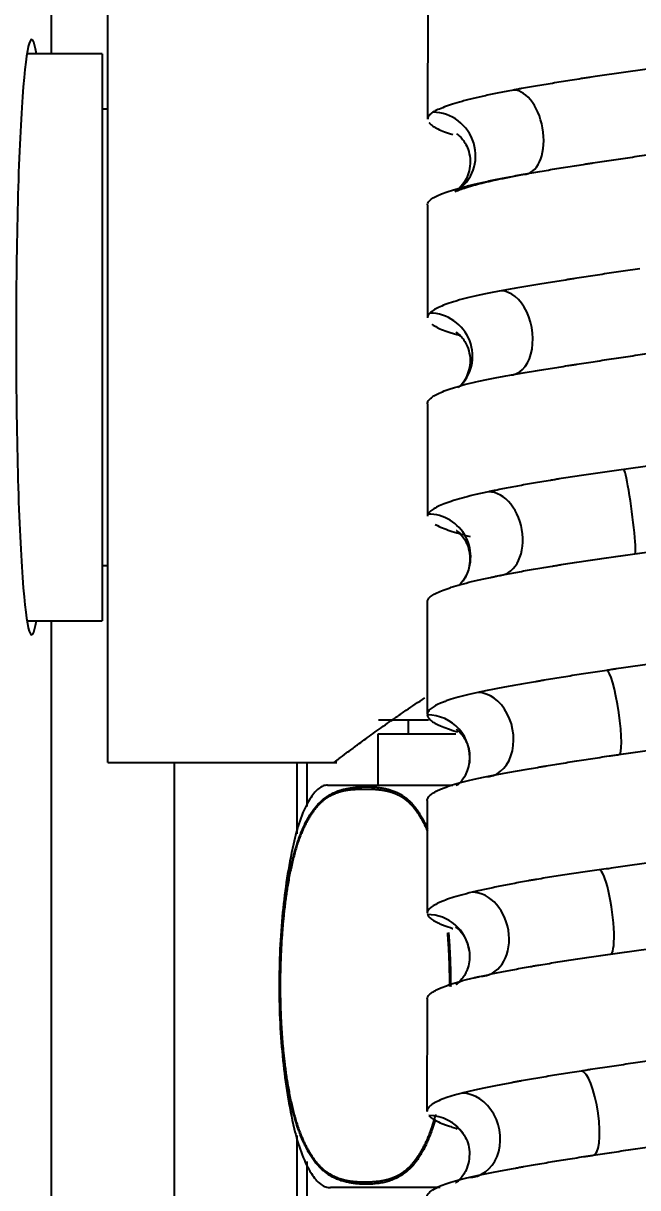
# Model space of a CAD drawing. Header units: millimetres. Extents: x 6110 to 6704, y -2661 to -1821.
# Drawn here: x 6332.44 to 6337.86, y -2404.48 to -2394.21 of the extents above; entities that cross this region are included whole.
import ezdxf

# ---------------------------------------------------------------- set-up
doc = ezdxf.new("R2010")
doc.units = ezdxf.units.MM
doc.header["$LTSCALE"] = 0.1
doc.linetypes.add('HIDDEN2', pattern=[4.7625, 3.175, -1.5875])
doc.layers.add('1', color=4, linetype='HIDDEN2', lineweight=13)
doc.layers.add('DIM', color=3, linetype='Continuous', lineweight=9)
doc.styles.get("Standard").update_dxf_attribs({"font": 'arial.ttf'})
doc.dimstyles.new('ISO-25', dxfattribs={"dimtxt": 2.5, "dimasz": 2.5, "dimexe": 1.25, "dimexo": 0.625, "dimtad": 1, "dimlfac": 5, "dimtxsty": 'Standard', "dimcen": 2.5, "dimadec": 0, "dimazin": 0, "dimtfac": 1, "dimtmove": 0, "dimatfit": 3, "dimfxl": 0, "dimarcsym": 0})

# ---------------------------------------------------------------- blocks, each defined once
blk = doc.blocks.new('*D85')
at = {"layer": 'Defpoints', "color": 0}
for p in [(6324.46, -2027.378), (6392.692, -2027.378), (6311.704, -2532.542)]:
    blk.add_point(p, dxfattribs=at)
at = {"layer": 'DIM', "color": 0, "lineweight": -2}
for p, q in [((6325.085, -2027.378), (6393.942, -2027.378)), ((6392.692, -2527.542), (6392.692, -2032.378)), ((6312.329, -2532.542), (6393.942, -2532.542))]:
    blk.add_line(p, q, dxfattribs=at)
at = {"layer": 'DIM', "color": 0}
for points in [[(6391.858, -2032.378), (6393.525, -2032.378), (6392.692, -2027.378)], [(6391.858, -2527.542), (6393.525, -2527.542), (6392.692, -2532.542)]]:
    blk.add_solid(points, dxfattribs=at)
at = {"layer": 'DIM', "color": 0, "insert": (6389.062, -2279.96), "char_height": 5, "attachment_point": 5, "rotation": 90}
blk.add_mtext('2020,7', dxfattribs=at)
blk = doc.blocks.new('*D93')
at = {"layer": 'Defpoints', "color": 0}
for p in [(6325.085, -2027.378), (6402.037, -2595.98), (6423.82, -2595.98)]:
    blk.add_point(p, dxfattribs=at)
at = {"layer": 'DIM', "color": 0, "lineweight": -2}
for p, q in [((6325.71, -2027.378), (6425.07, -2027.378)), ((6423.82, -2032.378), (6423.82, -2590.98)), ((6402.662, -2595.98), (6425.07, -2595.98))]:
    blk.add_line(p, q, dxfattribs=at)
at = {"layer": 'DIM', "color": 0}
for points in [[(6422.987, -2032.378), (6424.654, -2032.378), (6423.82, -2027.378)], [(6422.987, -2590.98), (6424.654, -2590.98), (6423.82, -2595.98)]]:
    blk.add_solid(points, dxfattribs=at)
at = {"layer": 'DIM', "color": 0, "insert": (6420.19, -2311.679), "char_height": 5, "attachment_point": 5, "rotation": 90}
blk.add_mtext('2274,4', dxfattribs=at)

msp = doc.modelspace()

# ---------------------------------------------------------------- hatches: boundary and pattern name
at = {"layer": 'DIM'}
h = msp.add_hatch(dxfattribs=at)
h.set_pattern_fill('ANSI31', color=2)
edge = h.paths.add_edge_path()
edge.add_line((6619.617, -2595.98), (6619.617, -1962.206))
edge.add_line((6634.617, -1966.11), (6619.617, -1966.11))
edge.add_line((6634.617, -2610.98), (6634.617, -1966.11))
edge.add_line((6634.617, -2610.98), (6184.457, -2610.98))
edge.add_line((6619.617, -2595.98), (6184.457, -2595.98))
edge.add_line((6184.457, -2610.98), (6184.457, -2595.98))

# ---------------------------------------------------------------- linework, layer by layer
at = {"layer": '1', "color": 7, "linetype": 'Continuous', "lineweight": -3}
for p, q in [((6332.686, -2394.48), (6332.686, -2226.539)), ((6333.182, -2400.73), (6333.182, -2393.23)), ((6336.004, -2394.068), (6336.003, -2395.057)), ((6333.132, -2394.48), (6332.469, -2394.48)), ((6333.132, -2394.48), (6333.132, -2399.48)), ((6333.182, -2394.968), (6333.132, -2394.968)), ((6336.003, -2395.815), (6336.002, -2396.809)), ((6336.002, -2397.567), (6336.001, -2398.558)), ((6333.132, -2398.993), (6333.182, -2398.993)), ((6336, -2399.315), (6336, -2400.308)), ((6332.469, -2399.48), (6333.132, -2399.48)), ((6332.686, -2517.795), (6332.686, -2399.48)), ((6335.57, -2400.355), (6336.011, -2400.355)), ((6335.832, -2400.355), (6335.832, -2400.481)), ((6335.564, -2400.481), (6335.564, -2400.931)), ((6336.251, -2400.481), (6335.564, -2400.481)), ((6333.182, -2400.73), (6335.203, -2400.73)), ((6333.768, -2400.726), (6333.768, -2517.795)), ((6334.85, -2400.726), (6334.85, -2401.361)), ((6334.939, -2400.726), (6334.939, -2401.12)), ((6335.999, -2401.066), (6335.999, -2402.058)), ((6334.695, -2402.705), (6334.7, -2402.705)), ((6335.998, -2402.816), (6335.997, -2403.807)), ((6334.85, -2404.019), (6334.85, -2518.039)), ((6334.939, -2404.249), (6334.939, -2518.039))]:
    msp.add_line(p, q, dxfattribs=at)
for centre, major_axis, ratio, start_param, end_param in [((6332.511, -2396.98), (0, 2.625), 0.052408, 5.973247, 7.853982), ((6336.805, -2395.172), (0.066, -0.369), 0.572585, 6.182048, 9.320897), ((6336.062, -2395.368), (0.18, -0.329), 0.960761, 0.052951, 2.657282), ((6336.688, -2396.943), (0.064, -0.369), 0.632912, 6.17292, 9.31465), ((6336.03, -2397.139), (0.245, -0.284), 0.975055, 0.001837, 2.440162), ((6332.511, -2396.98), (0, 2.625), 0.052408, 1.570796, 3.451531), ((6337.781, -2398.518), (0.05, -0.372), 0.061989, 6.274657, 9.416402), ((6336.579, -2398.714), (0.075, -0.367), 0.68877, 6.144946, 9.283547), ((6336.01, -2398.911), (0.306, -0.216), 0.986629, 6.282345, 8.474228), ((6337.636, -2400.29), (0.055, -0.371), 0.137871, 6.264267, 9.402896), ((6336.478, -2400.486), (0.074, -0.368), 0.741853, 6.133738, 9.275564), ((6336, -2400.682), (0.372, -0.045), 0.989269, 6.281956, 7.97464), ((6337.565, -2402.05), (0.05, -0.372), 0.173644, 6.259365, 9.400976), ((6336.43, -2402.246), (0.084, -0.365), 0.765401, 6.109393, 9.248203), ((6335.999, -2402.443), (0.371, 0.055), 0.990894, 6.272519, 7.705486), ((6337.41, -2403.823), (0.056, -0.371), 0.254127, 6.246051, 9.384933), ((6336.334, -2404.019), (0.086, -0.365), 0.815388, 6.092577, 9.234337), ((6336.007, -2404.216), (0.307, 0.216), 0.984114, 6.278364, 7.230821)]:
    msp.add_ellipse(centre, major_axis=major_axis, ratio=ratio, start_param=start_param, end_param=end_param, dxfattribs=at)
for points, degree, knots in [([(6338.024, -2394.604), (6337.968, -2394.612), (6337.912, -2394.619), (6337.799, -2394.635), (6337.688, -2394.651), (6337.577, -2394.667), (6337.495, -2394.679), (6337.468, -2394.684), (6337.427, -2394.69), (6337.413, -2394.692), (6337.386, -2394.696), (6337.372, -2394.698), (6337.304, -2394.709), (6337.251, -2394.717), (6337.148, -2394.734), (6337.046, -2394.751), (6336.948, -2394.767), (6336.877, -2394.78), (6336.853, -2394.784), (6336.818, -2394.79), (6336.807, -2394.792), (6336.784, -2394.797), (6336.772, -2394.799), (6336.761, -2394.801)], 3, [0, 0, 0, 0, 0.125, 0.125, 0.25, 0.375, 0.375, 0.4375, 0.4375, 0.46875, 0.46875, 0.5, 0.5, 0.625, 0.625, 0.75, 0.875, 0.875, 0.9375, 0.9375, 0.96875, 0.96875, 1, 1, 1, 1]), ([(6336.761, -2394.801), (6336.716, -2394.809), (6336.673, -2394.817), (6336.59, -2394.834), (6336.511, -2394.85), (6336.439, -2394.867), (6336.388, -2394.88), (6336.363, -2394.886), (6336.339, -2394.892), (6336.323, -2394.896), (6336.315, -2394.898), (6336.277, -2394.909), (6336.249, -2394.917), (6336.197, -2394.934), (6336.149, -2394.95), (6336.111, -2394.966), (6336.085, -2394.977), (6336.077, -2394.981), (6336.063, -2394.989), (6336.056, -2394.993), (6336.05, -2394.997)], 3, [0, 0, 0, 0, 0.125, 0.125, 0.25, 0.375, 0.375, 0.4375, 0.46875, 0.46875, 0.5, 0.5, 0.625, 0.625, 0.75, 0.875, 0.875, 0.9375, 0.9375, 1, 1, 1, 1]), ([(6336.05, -2394.997), (6336.037, -2395.004), (6336.027, -2395.012), (6336.013, -2395.028), (6336.005, -2395.039), (6336.003, -2395.052), (6336.003, -2395.056)], 3, [0, 0, 0, 0, 0.39908, 0.39908, 0.79816, 1, 1, 1, 1]), ([(6336.017, -2395.089), (6336.018, -2395.09), (6336.019, -2395.092), (6336.028, -2395.102), (6336.038, -2395.11), (6336.062, -2395.127), (6336.092, -2395.144), (6336.13, -2395.161), (6336.163, -2395.173), (6336.175, -2395.177), (6336.193, -2395.184), (6336.199, -2395.186), (6336.212, -2395.19), (6336.218, -2395.192), (6336.225, -2395.194)], 3, [0, 0, 0, 0, 0.040166, 0.040166, 0.280124, 0.280124, 0.520083, 0.760041, 0.760041, 0.880021, 0.880021, 0.94001, 0.94001, 1, 1, 1, 1]), ([(6336.257, -2395.185), (6336.257, -2395.185), (6336.264, -2395.189), (6336.31, -2395.226), (6336.379, -2395.344), (6336.384, -2395.512), (6336.315, -2395.64), (6336.259, -2395.687), (6336.245, -2395.697), (6336.242, -2395.697)], 3, [0, 0, 0, 0, 0.101469, 0.249194, 0.407123, 0.599581, 0.766523, 0.904739, 1, 1, 1, 1]), ([(6336.849, -2395.543), (6336.896, -2395.535), (6336.944, -2395.526), (6337.042, -2395.51), (6337.142, -2395.493), (6337.245, -2395.477), (6337.324, -2395.464), (6337.351, -2395.46), (6337.392, -2395.454), (6337.405, -2395.451), (6337.432, -2395.447), (6337.446, -2395.445), (6337.514, -2395.435), (6337.569, -2395.426), (6337.679, -2395.41), (6337.789, -2395.394), (6337.9, -2395.378), (6338.012, -2395.363), (6338.067, -2395.355), (6338.123, -2395.348)], 3, [0, 0, 0, 0, 0.125, 0.125, 0.25, 0.375, 0.375, 0.4375, 0.4375, 0.46875, 0.46875, 0.5, 0.5, 0.625, 0.625, 0.75, 0.875, 0.875, 1, 1, 1, 1]), ([(6336.074, -2395.74), (6336.089, -2395.732), (6336.107, -2395.725), (6336.146, -2395.709), (6336.191, -2395.693), (6336.244, -2395.677), (6336.287, -2395.664), (6336.302, -2395.66), (6336.325, -2395.654), (6336.333, -2395.652), (6336.349, -2395.648), (6336.358, -2395.645), (6336.399, -2395.635), (6336.434, -2395.627), (6336.508, -2395.61), (6336.585, -2395.593), (6336.669, -2395.576), (6336.734, -2395.564), (6336.757, -2395.56), (6336.791, -2395.553), (6336.803, -2395.551), (6336.826, -2395.547), (6336.837, -2395.545), (6336.849, -2395.543)], 3, [0, 0, 0, 0, 0.125, 0.125, 0.25, 0.375, 0.375, 0.4375, 0.4375, 0.46875, 0.46875, 0.5, 0.5, 0.625, 0.625, 0.75, 0.875, 0.875, 0.9375, 0.9375, 0.96875, 0.96875, 1, 1, 1, 1]), ([(6336.262, -2395.688), (6336.266, -2395.686), (6336.294, -2395.676), (6336.401, -2395.64), (6336.61, -2395.59), (6336.788, -2395.556), (6336.871, -2395.541)], 3, [0, 0, 0, 0, 0.056375, 0.352595, 0.724996, 1, 1, 1, 1]), ([(6336.003, -2395.814), (6336.003, -2395.813), (6336.003, -2395.812), (6336.003, -2395.803), (6336.009, -2395.787), (6336.025, -2395.771), (6336.04, -2395.759), (6336.046, -2395.755), (6336.059, -2395.747), (6336.066, -2395.744), (6336.074, -2395.74)], 3, [0, 0, 0, 0, 0.038697, 0.038697, 0.359131, 0.679566, 0.679566, 0.839783, 0.839783, 1, 1, 1, 1]), ([(6337.874, -2396.376), (6337.818, -2396.384), (6337.762, -2396.392), (6337.651, -2396.409), (6337.541, -2396.426), (6337.433, -2396.442), (6337.353, -2396.455), (6337.326, -2396.459), (6337.286, -2396.465), (6337.273, -2396.467), (6337.247, -2396.471), (6337.234, -2396.474), (6337.168, -2396.484), (6337.117, -2396.492), (6337.017, -2396.509), (6336.919, -2396.525), (6336.827, -2396.541), (6336.759, -2396.552), (6336.737, -2396.556), (6336.693, -2396.564), (6336.671, -2396.568), (6336.65, -2396.571)], 3, [0, 0, 0, 0, 0.125, 0.125, 0.25, 0.375, 0.375, 0.4375, 0.4375, 0.46875, 0.46875, 0.5, 0.5, 0.625, 0.625, 0.75, 0.875, 0.875, 0.9375, 0.9375, 1, 1, 1, 1]), ([(6336.65, -2396.571), (6336.608, -2396.579), (6336.567, -2396.587), (6336.489, -2396.602), (6336.416, -2396.618), (6336.35, -2396.634), (6336.303, -2396.647), (6336.281, -2396.653), (6336.26, -2396.659), (6336.246, -2396.664), (6336.239, -2396.666), (6336.205, -2396.676), (6336.18, -2396.685), (6336.136, -2396.701), (6336.096, -2396.718), (6336.066, -2396.735), (6336.046, -2396.748), (6336.041, -2396.752), (6336.033, -2396.758), (6336.03, -2396.76), (6336.026, -2396.764), (6336.023, -2396.766), (6336.021, -2396.768)], 3, [0, 0, 0, 0, 0.125, 0.125, 0.25, 0.375, 0.375, 0.4375, 0.46875, 0.46875, 0.5, 0.5, 0.625, 0.625, 0.75, 0.875, 0.875, 0.9375, 0.9375, 0.96875, 0.96875, 1, 1, 1, 1]), ([(6336.021, -2396.768), (6336.013, -2396.777), (6336.008, -2396.785), (6336.003, -2396.798), (6336.002, -2396.803), (6336.002, -2396.809)], 3, [0, 0, 0, 0, 0.619913, 0.619913, 1, 1, 1, 1]), ([(6336.039, -2396.865), (6336.041, -2396.866), (6336.042, -2396.868), (6336.055, -2396.877), (6336.069, -2396.885), (6336.102, -2396.902), (6336.139, -2396.918), (6336.185, -2396.934), (6336.224, -2396.946), (6336.237, -2396.95), (6336.265, -2396.957), (6336.279, -2396.961), (6336.294, -2396.965)], 3, [0, 0, 0, 0, 0.031126, 0.031126, 0.273345, 0.273345, 0.515563, 0.757782, 0.757782, 0.878891, 0.878891, 1, 1, 1, 1]), ([(6336.253, -2396.937), (6336.253, -2396.937), (6336.255, -2396.938), (6336.28, -2396.952), (6336.355, -2397.041), (6336.394, -2397.204), (6336.337, -2397.359), (6336.297, -2397.408), (6336.275, -2397.423)], 3, [0, 0, 0, 0, 0.039015, 0.219927, 0.395248, 0.617478, 0.826015, 1, 1, 1, 1]), ([(6336.727, -2397.315), (6336.771, -2397.307), (6336.817, -2397.299), (6336.911, -2397.284), (6337.008, -2397.268), (6337.109, -2397.252), (6337.186, -2397.239), (6337.212, -2397.235), (6337.252, -2397.229), (6337.265, -2397.227), (6337.292, -2397.223), (6337.306, -2397.22), (6337.373, -2397.21), (6337.427, -2397.202), (6337.536, -2397.185), (6337.646, -2397.168), (6337.757, -2397.151), (6337.869, -2397.135), (6337.925, -2397.126), (6337.982, -2397.118)], 3, [0, 0, 0, 0, 0.125, 0.125, 0.25, 0.375, 0.375, 0.4375, 0.4375, 0.46875, 0.46875, 0.5, 0.5, 0.625, 0.625, 0.75, 0.875, 0.875, 1, 1, 1, 1]), ([(6336.039, -2397.511), (6336.051, -2397.502), (6336.064, -2397.494), (6336.096, -2397.477), (6336.132, -2397.461), (6336.177, -2397.444), (6336.214, -2397.432), (6336.227, -2397.427), (6336.248, -2397.421), (6336.255, -2397.419), (6336.269, -2397.415), (6336.276, -2397.413), (6336.313, -2397.402), (6336.344, -2397.394), (6336.411, -2397.377), (6336.481, -2397.361), (6336.558, -2397.346), (6336.619, -2397.334), (6336.64, -2397.33), (6336.683, -2397.322), (6336.704, -2397.319), (6336.727, -2397.315)], 3, [0, 0, 0, 0, 0.125, 0.125, 0.25, 0.375, 0.375, 0.4375, 0.4375, 0.46875, 0.46875, 0.5, 0.5, 0.625, 0.625, 0.75, 0.875, 0.875, 0.9375, 0.9375, 1, 1, 1, 1]), ([(6336.002, -2397.567), (6336.002, -2397.565), (6336.002, -2397.554), (6336.007, -2397.544), (6336.016, -2397.531), (6336.02, -2397.527), (6336.027, -2397.521), (6336.029, -2397.519), (6336.034, -2397.515), (6336.037, -2397.513), (6336.039, -2397.511)], 3, [0, 0, 0, 0, 0.111858, 0.555929, 0.555929, 0.777965, 0.777965, 0.888982, 0.888982, 1, 1, 1, 1]), ([(6338.998, -2397.951), (6338.952, -2397.96), (6338.905, -2397.968), (6338.808, -2397.984), (6338.71, -2398.001), (6338.607, -2398.018), (6338.529, -2398.03), (6338.502, -2398.034), (6338.462, -2398.041), (6338.449, -2398.043), (6338.422, -2398.047), (6338.408, -2398.049), (6338.34, -2398.059), (6338.286, -2398.068), (6338.176, -2398.084), (6338.066, -2398.1), (6337.955, -2398.116), (6337.844, -2398.131), (6337.788, -2398.139), (6337.732, -2398.147)], 3, [0, 0, 0, 0, 0.125, 0.125, 0.25, 0.375, 0.375, 0.4375, 0.4375, 0.46875, 0.46875, 0.5, 0.5, 0.625, 0.625, 0.75, 0.875, 0.875, 1, 1, 1, 1]), ([(6337.732, -2398.147), (6337.675, -2398.154), (6337.619, -2398.162), (6337.509, -2398.177), (6337.4, -2398.193), (6337.293, -2398.21), (6337.215, -2398.222), (6337.188, -2398.226), (6337.149, -2398.232), (6337.137, -2398.234), (6337.111, -2398.239), (6337.098, -2398.241), (6337.034, -2398.251), (6336.985, -2398.26), (6336.888, -2398.276), (6336.795, -2398.293), (6336.707, -2398.31), (6336.643, -2398.322), (6336.622, -2398.327), (6336.591, -2398.333), (6336.581, -2398.335), (6336.56, -2398.339), (6336.55, -2398.341), (6336.541, -2398.343)], 3, [0, 0, 0, 0, 0.125, 0.125, 0.25, 0.375, 0.375, 0.4375, 0.4375, 0.46875, 0.46875, 0.5, 0.5, 0.625, 0.625, 0.75, 0.875, 0.875, 0.9375, 0.9375, 0.96875, 0.96875, 1, 1, 1, 1]), ([(6336.541, -2398.343), (6336.501, -2398.351), (6336.464, -2398.36), (6336.393, -2398.376), (6336.327, -2398.393), (6336.269, -2398.41), (6336.228, -2398.422), (6336.208, -2398.429), (6336.19, -2398.435), (6336.178, -2398.439), (6336.172, -2398.441), (6336.143, -2398.452), (6336.123, -2398.46), (6336.087, -2398.476), (6336.055, -2398.493), (6336.033, -2398.508), (6336.016, -2398.524), (6336.009, -2398.532), (6336.005, -2398.539)], 3, [0, 0, 0, 0, 0.125, 0.125, 0.25, 0.375, 0.375, 0.4375, 0.46875, 0.46875, 0.5, 0.5, 0.625, 0.625, 0.75, 0.875, 0.875, 1, 1, 1, 1]), ([(6336.07, -2398.632), (6336.073, -2398.633), (6336.076, -2398.634), (6336.094, -2398.644), (6336.112, -2398.653), (6336.153, -2398.67), (6336.199, -2398.687), (6336.253, -2398.703), (6336.297, -2398.716), (6336.313, -2398.72), (6336.336, -2398.726), (6336.344, -2398.729), (6336.361, -2398.733), (6336.369, -2398.735), (6336.378, -2398.737)], 3, [0, 0, 0, 0, 0.04019, 0.04019, 0.280142, 0.280142, 0.520095, 0.760047, 0.760047, 0.880024, 0.880024, 0.940012, 0.940012, 1, 1, 1, 1]), ([(6336.254, -2398.684), (6336.254, -2398.684), (6336.263, -2398.688), (6336.312, -2398.731), (6336.378, -2398.848), (6336.379, -2399.011), (6336.34, -2399.093), (6336.316, -2399.127)], 3, [0, 0, 0, 0, 0.15587, 0.347537, 0.554397, 0.80907, 1, 1, 1, 1]), ([(6337.831, -2398.89), (6337.888, -2398.882), (6337.944, -2398.875), (6338.056, -2398.859), (6338.167, -2398.843), (6338.277, -2398.827), (6338.359, -2398.815), (6338.386, -2398.811), (6338.427, -2398.804), (6338.441, -2398.802), (6338.468, -2398.798), (6338.481, -2398.796), (6338.548, -2398.785), (6338.601, -2398.777), (6338.704, -2398.76), (6338.804, -2398.743), (6338.9, -2398.727), (6338.971, -2398.714), (6338.994, -2398.71), (6339.028, -2398.704), (6339.039, -2398.702), (6339.062, -2398.698), (6339.073, -2398.695), (6339.084, -2398.693)], 3, [0, 0, 0, 0, 0.125, 0.125, 0.25, 0.375, 0.375, 0.4375, 0.4375, 0.46875, 0.46875, 0.5, 0.5, 0.625, 0.625, 0.75, 0.875, 0.875, 0.9375, 0.9375, 0.96875, 0.96875, 1, 1, 1, 1]), ([(6336.618, -2399.085), (6336.66, -2399.077), (6336.703, -2399.069), (6336.791, -2399.052), (6336.882, -2399.036), (6336.979, -2399.019), (6337.053, -2399.006), (6337.091, -2399), (6337.129, -2398.994), (6337.155, -2398.99), (6337.168, -2398.988), (6337.233, -2398.977), (6337.285, -2398.969), (6337.392, -2398.953), (6337.499, -2398.936), (6337.608, -2398.921), (6337.719, -2398.905), (6337.775, -2398.898), (6337.831, -2398.89)], 3, [0, 0, 0, 0, 0.125, 0.125, 0.25, 0.375, 0.375, 0.4375, 0.46875, 0.46875, 0.5, 0.5, 0.625, 0.625, 0.75, 0.875, 0.875, 1, 1, 1, 1]), ([(6336.014, -2399.282), (6336.021, -2399.275), (6336.03, -2399.267), (6336.054, -2399.251), (6336.082, -2399.236), (6336.12, -2399.219), (6336.151, -2399.207), (6336.162, -2399.203), (6336.18, -2399.196), (6336.186, -2399.194), (6336.198, -2399.19), (6336.205, -2399.188), (6336.237, -2399.177), (6336.265, -2399.169), (6336.325, -2399.152), (6336.389, -2399.135), (6336.461, -2399.119), (6336.517, -2399.106), (6336.537, -2399.102), (6336.567, -2399.096), (6336.577, -2399.094), (6336.597, -2399.09), (6336.608, -2399.087), (6336.618, -2399.085)], 3, [0, 0, 0, 0, 0.125, 0.125, 0.25, 0.375, 0.375, 0.4375, 0.4375, 0.46875, 0.46875, 0.5, 0.5, 0.625, 0.625, 0.75, 0.875, 0.875, 0.9375, 0.9375, 0.96875, 0.96875, 1, 1, 1, 1]), ([(6336, -2399.314), (6336, -2399.311), (6336.001, -2399.308), (6336.003, -2399.298), (6336.008, -2399.29), (6336.014, -2399.282)], 3, [0, 0, 0, 0, 0.264704, 0.264704, 1, 1, 1, 1]), ([(6338.878, -2399.722), (6338.83, -2399.729), (6338.78, -2399.737), (6338.679, -2399.753), (6338.577, -2399.769), (6338.47, -2399.785), (6338.389, -2399.797), (6338.362, -2399.801), (6338.321, -2399.808), (6338.307, -2399.81), (6338.28, -2399.814), (6338.266, -2399.816), (6338.196, -2399.827), (6338.141, -2399.835), (6338.029, -2399.852), (6337.918, -2399.868), (6337.806, -2399.885), (6337.722, -2399.898), (6337.694, -2399.902), (6337.652, -2399.908), (6337.638, -2399.91), (6337.61, -2399.914), (6337.596, -2399.916), (6337.582, -2399.918)], 3, [0, 0, 0, 0, 0.125, 0.125, 0.25, 0.375, 0.375, 0.4375, 0.4375, 0.46875, 0.46875, 0.5, 0.5, 0.625, 0.625, 0.75, 0.875, 0.875, 0.9375, 0.9375, 0.96875, 0.96875, 1, 1, 1, 1]), ([(6337.582, -2399.918), (6337.527, -2399.927), (6337.472, -2399.935), (6337.364, -2399.951), (6337.258, -2399.968), (6337.156, -2399.985), (6337.08, -2399.997), (6337.055, -2400.001), (6337.017, -2400.008), (6337.005, -2400.01), (6336.98, -2400.014), (6336.968, -2400.016), (6336.907, -2400.027), (6336.86, -2400.035), (6336.769, -2400.051), (6336.68, -2400.067), (6336.598, -2400.083), (6336.539, -2400.095), (6336.519, -2400.099), (6336.481, -2400.106), (6336.463, -2400.11), (6336.445, -2400.114)], 3, [0, 0, 0, 0, 0.125, 0.125, 0.25, 0.375, 0.375, 0.4375, 0.4375, 0.46875, 0.46875, 0.5, 0.5, 0.625, 0.625, 0.75, 0.875, 0.875, 0.9375, 0.9375, 1, 1, 1, 1]), ([(6335.176, -2400.73), (6335.176, -2400.73), (6335.178, -2400.728), (6335.184, -2400.724), (6335.185, -2400.723), (6335.188, -2400.721), (6335.189, -2400.72), (6335.193, -2400.718), (6335.201, -2400.711), (6335.213, -2400.703), (6335.239, -2400.683), (6335.262, -2400.666), (6335.302, -2400.635), (6335.317, -2400.624), (6335.341, -2400.606), (6335.35, -2400.6), (6335.367, -2400.587), (6335.376, -2400.581), (6335.421, -2400.547), (6335.461, -2400.518), (6335.55, -2400.454), (6335.598, -2400.42), (6335.662, -2400.375), (6335.682, -2400.361), (6335.702, -2400.347), (6335.715, -2400.337), (6335.722, -2400.333), (6335.757, -2400.309), (6335.785, -2400.29), (6335.866, -2400.235), (6335.921, -2400.198), (6335.978, -2400.161)], 3, [0, 0, 0, 0, 0.092017, 0.092017, 0.108454, 0.108454, 0.124891, 0.124891, 0.157765, 0.223513, 0.223513, 0.35501, 0.35501, 0.420758, 0.420758, 0.453632, 0.453632, 0.486506, 0.486506, 0.618003, 0.618003, 0.749499, 0.749499, 0.782373, 0.79881, 0.79881, 0.815247, 0.815247, 0.880995, 0.880995, 1, 1, 1, 1]), ([(6336.445, -2400.114), (6336.408, -2400.121), (6336.374, -2400.129), (6336.31, -2400.145), (6336.25, -2400.161), (6336.198, -2400.177), (6336.163, -2400.189), (6336.152, -2400.194), (6336.136, -2400.2), (6336.131, -2400.202), (6336.12, -2400.206), (6336.115, -2400.208), (6336.092, -2400.219), (6336.075, -2400.227), (6336.047, -2400.244), (6336.024, -2400.261), (6336.01, -2400.278), (6336.001, -2400.294), (6335.999, -2400.303), (6336, -2400.311)], 3, [0, 0, 0, 0, 0.125, 0.125, 0.25, 0.375, 0.375, 0.4375, 0.4375, 0.46875, 0.46875, 0.5, 0.5, 0.625, 0.625, 0.75, 0.875, 0.875, 1, 1, 1, 1]), ([(6336, -2400.311), (6336, -2400.319), (6336.003, -2400.327), (6336.014, -2400.343), (6336.029, -2400.359), (6336.052, -2400.376), (6336.074, -2400.388), (6336.081, -2400.392), (6336.098, -2400.4), (6336.107, -2400.404), (6336.135, -2400.416), (6336.156, -2400.424), (6336.202, -2400.44), (6336.231, -2400.45), (6336.263, -2400.459), (6336.268, -2400.46)], 3, [0, 0, 0, 0, 0.161839, 0.161839, 0.323677, 0.485516, 0.485516, 0.566435, 0.566435, 0.647354, 0.647354, 0.809193, 0.809193, 0.971031, 1, 1, 1, 1]), ([(6336.253, -2400.437), (6336.253, -2400.437), (6336.258, -2400.44), (6336.297, -2400.468), (6336.367, -2400.575), (6336.375, -2400.669), (6336.372, -2400.727)], 3, [0, 0, 0, 0, 0.143963, 0.412665, 0.691056, 1, 1, 1, 1]), ([(6337.689, -2400.661), (6337.745, -2400.652), (6337.801, -2400.644), (6337.912, -2400.628), (6338.023, -2400.611), (6338.134, -2400.594), (6338.216, -2400.582), (6338.244, -2400.578), (6338.285, -2400.571), (6338.299, -2400.569), (6338.326, -2400.565), (6338.34, -2400.563), (6338.408, -2400.553), (6338.461, -2400.544), (6338.567, -2400.528), (6338.67, -2400.512), (6338.77, -2400.496), (6338.843, -2400.484), (6338.867, -2400.481), (6338.915, -2400.473), (6338.939, -2400.469), (6338.962, -2400.465)], 3, [0, 0, 0, 0, 0.125, 0.125, 0.25, 0.375, 0.375, 0.4375, 0.4375, 0.46875, 0.46875, 0.5, 0.5, 0.625, 0.625, 0.75, 0.875, 0.875, 0.9375, 0.9375, 1, 1, 1, 1]), ([(6336.51, -2400.857), (6336.549, -2400.85), (6336.589, -2400.842), (6336.673, -2400.826), (6336.759, -2400.81), (6336.852, -2400.794), (6336.923, -2400.782), (6336.96, -2400.776), (6336.997, -2400.769), (6337.022, -2400.765), (6337.035, -2400.763), (6337.098, -2400.753), (6337.149, -2400.744), (6337.253, -2400.727), (6337.358, -2400.711), (6337.467, -2400.694), (6337.55, -2400.681), (6337.577, -2400.677), (6337.619, -2400.671), (6337.633, -2400.669), (6337.661, -2400.665), (6337.675, -2400.663), (6337.689, -2400.661)], 3, [0, 0, 0, 0, 0.125, 0.125, 0.25, 0.375, 0.375, 0.4375, 0.46875, 0.46875, 0.5, 0.5, 0.625, 0.625, 0.75, 0.875, 0.875, 0.9375, 0.9375, 0.96875, 0.96875, 1, 1, 1, 1]), ([(6336.372, -2400.727), (6336.36, -2400.781), (6336.335, -2400.861), (6336.272, -2400.926), (6336.254, -2400.936), (6336.253, -2400.937), (6336.253, -2400.937)], 3, [0, 0, 0, 0, 0.355175, 0.65293, 0.936071, 1, 1, 1, 1]), ([(6336.001, -2401.053), (6336.004, -2401.045), (6336.009, -2401.037), (6336.024, -2401.02), (6336.044, -2401.003), (6336.073, -2400.987), (6336.099, -2400.974), (6336.108, -2400.97), (6336.122, -2400.964), (6336.127, -2400.962), (6336.138, -2400.957), (6336.143, -2400.955), (6336.17, -2400.945), (6336.194, -2400.936), (6336.246, -2400.92), (6336.302, -2400.904), (6336.367, -2400.888), (6336.418, -2400.876), (6336.436, -2400.873), (6336.472, -2400.865), (6336.491, -2400.861), (6336.51, -2400.857)], 3, [0, 0, 0, 0, 0.125, 0.125, 0.25, 0.375, 0.375, 0.4375, 0.4375, 0.46875, 0.46875, 0.5, 0.5, 0.625, 0.625, 0.75, 0.875, 0.875, 0.9375, 0.9375, 1, 1, 1, 1]), ([(6335.12, -2400.93), (6335.106, -2400.931), (6335.079, -2400.936), (6335.019, -2400.973), (6334.901, -2401.136), (6334.794, -2401.511), (6334.713, -2402.066), (6334.692, -2402.486), (6334.695, -2402.705)], 3, [0, 0, 0, 0, 0.020543, 0.044402, 0.109756, 0.332173, 0.654216, 1, 1, 1, 1]), ([(6334.7, -2402.705), (6334.7, -2402.701), (6334.7, -2402.692), (6334.7, -2402.678), (6334.7, -2402.665), (6334.7, -2402.651), (6334.7, -2402.637), (6334.701, -2402.624), (6334.701, -2402.61), (6334.701, -2402.596), (6334.701, -2402.582), (6334.702, -2402.569), (6334.702, -2402.555), (6334.702, -2402.541), (6334.703, -2402.528), (6334.703, -2402.514), (6334.703, -2402.5), (6334.704, -2402.486), (6334.704, -2402.473), (6334.705, -2402.459), (6334.705, -2402.445), (6334.706, -2402.432), (6334.706, -2402.418), (6334.707, -2402.405), (6334.708, -2402.391), (6334.708, -2402.377), (6334.709, -2402.364), (6334.71, -2402.35), (6334.711, -2402.337), (6334.711, -2402.323), (6334.712, -2402.31), (6334.713, -2402.296), (6334.714, -2402.283), (6334.715, -2402.269), (6334.716, -2402.256), (6334.717, -2402.242), (6334.718, -2402.229), (6334.719, -2402.216), (6334.72, -2402.203), (6334.721, -2402.189), (6334.722, -2402.176), (6334.723, -2402.163), (6334.724, -2402.15), (6334.725, -2402.137), (6334.727, -2402.124), (6334.728, -2402.111), (6334.729, -2402.098), (6334.73, -2402.085), (6334.732, -2402.072), (6334.733, -2402.059), (6334.735, -2402.046), (6334.736, -2402.034), (6334.737, -2402.021), (6334.739, -2402.008), (6334.74, -2401.996), (6334.742, -2401.983), (6334.743, -2401.971), (6334.745, -2401.958), (6334.747, -2401.946), (6334.748, -2401.934), (6334.75, -2401.922), (6334.752, -2401.909), (6334.753, -2401.897), (6334.755, -2401.885), (6334.757, -2401.873), (6334.759, -2401.861), (6334.761, -2401.849), (6334.762, -2401.838), (6334.764, -2401.826), (6334.766, -2401.814), (6334.768, -2401.803), (6334.77, -2401.791), (6334.772, -2401.78), (6334.774, -2401.768), (6334.776, -2401.757), (6334.778, -2401.746), (6334.78, -2401.735), (6334.783, -2401.724), (6334.785, -2401.713), (6334.787, -2401.702), (6334.789, -2401.691), (6334.791, -2401.68), (6334.794, -2401.669), (6334.796, -2401.659), (6334.798, -2401.648), (6334.801, -2401.638), (6334.803, -2401.627), (6334.805, -2401.617), (6334.808, -2401.607), (6334.81, -2401.597), (6334.813, -2401.586), (6334.815, -2401.576), (6334.818, -2401.567), (6334.82, -2401.557), (6334.823, -2401.547), (6334.825, -2401.537), (6334.828, -2401.528), (6334.83, -2401.518), (6334.833, -2401.509), (6334.836, -2401.5), (6334.839, -2401.49), (6334.841, -2401.481), (6334.844, -2401.472), (6334.847, -2401.463), (6334.85, -2401.454), (6334.852, -2401.445), (6334.855, -2401.437), (6334.858, -2401.428), (6334.863, -2401.413), (6334.871, -2401.392), (6334.881, -2401.365), (6334.891, -2401.339), (6334.902, -2401.314), (6334.913, -2401.289), (6334.924, -2401.265), (6334.936, -2401.242), (6334.949, -2401.22), (6334.962, -2401.198), (6334.979, -2401.171), (6335, -2401.141), (6335.025, -2401.11), (6335.051, -2401.083), (6335.076, -2401.06), (6335.101, -2401.04), (6335.122, -2401.026), (6335.138, -2401.016), (6335.151, -2401.009), (6335.163, -2401.002), (6335.175, -2400.997), (6335.188, -2400.991), (6335.2, -2400.986), (6335.212, -2400.982), (6335.224, -2400.978), (6335.236, -2400.974), (6335.248, -2400.97), (6335.26, -2400.967), (6335.271, -2400.965), (6335.283, -2400.962), (6335.295, -2400.96), (6335.307, -2400.958), (6335.318, -2400.956), (6335.33, -2400.954), (6335.341, -2400.953), (6335.353, -2400.951), (6335.364, -2400.95), (6335.375, -2400.949), (6335.387, -2400.948), (6335.398, -2400.948), (6335.409, -2400.947), (6335.42, -2400.947), (6335.431, -2400.946), (6335.442, -2400.946), (6335.453, -2400.946), (6335.471, -2400.946), (6335.496, -2400.946), (6335.527, -2400.948), (6335.559, -2400.95), (6335.591, -2400.954), (6335.623, -2400.959), (6335.655, -2400.967), (6335.688, -2400.976), (6335.721, -2400.989), (6335.755, -2401.005), (6335.781, -2401.021), (6335.799, -2401.034), (6335.81, -2401.042), (6335.821, -2401.051), (6335.832, -2401.06), (6335.843, -2401.07), (6335.854, -2401.081), (6335.865, -2401.093), (6335.876, -2401.105), (6335.887, -2401.119), (6335.899, -2401.133), (6335.91, -2401.149), (6335.921, -2401.165), (6335.936, -2401.188), (6335.955, -2401.218), (6335.975, -2401.256), (6335.992, -2401.288), (6336.001, -2401.309), (6336.004, -2401.315)], 3, [0, 0, 0, 0, 0.003511, 0.007026, 0.010544, 0.014064, 0.017588, 0.021114, 0.024641, 0.028171, 0.031702, 0.035235, 0.038768, 0.042303, 0.045837, 0.049372, 0.052907, 0.056441, 0.059975, 0.063507, 0.067038, 0.070568, 0.074096, 0.077622, 0.081145, 0.084666, 0.088183, 0.091698, 0.095209, 0.098716, 0.102219, 0.105717, 0.109211, 0.1127, 0.116184, 0.119663, 0.123136, 0.126603, 0.130063, 0.133517, 0.136965, 0.140405, 0.143838, 0.147264, 0.150682, 0.154092, 0.157494, 0.160887, 0.164272, 0.167648, 0.171015, 0.174372, 0.17772, 0.181059, 0.184387, 0.187705, 0.191013, 0.194311, 0.197598, 0.200873, 0.204138, 0.207392, 0.210635, 0.213865, 0.217085, 0.220292, 0.223488, 0.226671, 0.229843, 0.233002, 0.236148, 0.239282, 0.242404, 0.245513, 0.248609, 0.251692, 0.254762, 0.257819, 0.260863, 0.263894, 0.266911, 0.269916, 0.272907, 0.275885, 0.27885, 0.281801, 0.284739, 0.287663, 0.290575, 0.293473, 0.296357, 0.299229, 0.302087, 0.304932, 0.307764, 0.310582, 0.313388, 0.316181, 0.318961, 0.321728, 0.324482, 0.327224, 0.329953, 0.33267, 0.335374, 0.338067, 0.340747, 0.343415, 0.346072, 0.354703, 0.363321, 0.371928, 0.380529, 0.389127, 0.397728, 0.406335, 0.414954, 0.423591, 0.432252, 0.448191, 0.463379, 0.477931, 0.491952, 0.505535, 0.518761, 0.525309, 0.531782, 0.538187, 0.544529, 0.550812, 0.55704, 0.563219, 0.56935, 0.575439, 0.581486, 0.587496, 0.59347, 0.599411, 0.605321, 0.611202, 0.617054, 0.622881, 0.628682, 0.634461, 0.640217, 0.645952, 0.651668, 0.657365, 0.663044, 0.668707, 0.674354, 0.679987, 0.685605, 0.691211, 0.70751, 0.723933, 0.740505, 0.757251, 0.774204, 0.791401, 0.808891, 0.826737, 0.845022, 0.863857, 0.869846, 0.875911, 0.882059, 0.888298, 0.894636, 0.901082, 0.907645, 0.914335, 0.921164, 0.928142, 0.935281, 0.942593, 0.95009, 0.964544, 0.978941, 0.993304, 1, 1, 1, 1]), ([(6336.004, -2401.337), (6335.97, -2401.258), (6335.861, -2401.09), (6335.782, -2401.041), (6335.711, -2400.996), (6335.62, -2400.98), (6335.582, -2400.973), (6335.536, -2400.97), (6335.502, -2400.968), (6335.404, -2400.968), (6335.37, -2400.97), (6335.325, -2400.972), (6335.287, -2400.978), (6335.196, -2400.994), (6335.123, -2401.038), (6335.044, -2401.086), (6334.976, -2401.189), (6334.91, -2401.289), (6334.862, -2401.429), (6334.779, -2401.673), (6334.738, -2402.045), (6334.703, -2402.357), (6334.703, -2402.705)], 2, [0, 0, 0, 0.053845, 0.139859, 0.139859, 0.225873, 0.225873, 0.26888, 0.26888, 0.311887, 0.354894, 0.354894, 0.397901, 0.397901, 0.483915, 0.483915, 0.569929, 0.569929, 0.655944, 0.655944, 0.827972, 0.827972, 1, 1, 1]), ([(6335.12, -2400.93), (6335.12, -2400.93), (6335.12, -2400.93), (6335.12, -2400.93), (6335.427, -2400.93), (6336.053, -2400.93), (6336.137, -2400.93), (6336.225, -2400.93)], 3, [0, 0, 0, 0, 0.000035, 0.000035, 0.872255, 0.872255, 1, 1, 1, 1]), ([(6338.813, -2401.483), (6338.764, -2401.491), (6338.714, -2401.499), (6338.612, -2401.516), (6338.508, -2401.532), (6338.401, -2401.549), (6338.32, -2401.561), (6338.293, -2401.566), (6338.252, -2401.572), (6338.238, -2401.574), (6338.21, -2401.578), (6338.196, -2401.58), (6338.127, -2401.591), (6338.071, -2401.599), (6337.96, -2401.615), (6337.849, -2401.632), (6337.738, -2401.647), (6337.655, -2401.659), (6337.627, -2401.663), (6337.571, -2401.671), (6337.543, -2401.674), (6337.516, -2401.678)], 3, [0, 0, 0, 0, 0.125, 0.125, 0.25, 0.375, 0.375, 0.4375, 0.4375, 0.46875, 0.46875, 0.5, 0.5, 0.625, 0.625, 0.75, 0.875, 0.875, 0.9375, 0.9375, 1, 1, 1, 1]), ([(6337.516, -2401.678), (6337.46, -2401.686), (6337.406, -2401.693), (6337.298, -2401.709), (6337.192, -2401.725), (6337.09, -2401.741), (6337.015, -2401.753), (6336.99, -2401.758), (6336.954, -2401.764), (6336.941, -2401.766), (6336.917, -2401.77), (6336.905, -2401.772), (6336.845, -2401.783), (6336.799, -2401.791), (6336.709, -2401.808), (6336.623, -2401.825), (6336.544, -2401.842), (6336.486, -2401.854), (6336.467, -2401.858), (6336.44, -2401.865), (6336.431, -2401.867), (6336.413, -2401.871), (6336.404, -2401.873), (6336.396, -2401.875)], 3, [0, 0, 0, 0, 0.125, 0.125, 0.25, 0.375, 0.375, 0.4375, 0.4375, 0.46875, 0.46875, 0.5, 0.5, 0.625, 0.625, 0.75, 0.875, 0.875, 0.9375, 0.9375, 0.96875, 0.96875, 1, 1, 1, 1]), ([(6336.396, -2401.875), (6336.361, -2401.883), (6336.329, -2401.892), (6336.269, -2401.908), (6336.213, -2401.925), (6336.166, -2401.941), (6336.134, -2401.954), (6336.123, -2401.958), (6336.109, -2401.965), (6336.104, -2401.967), (6336.095, -2401.971), (6336.091, -2401.973), (6336.07, -2401.984), (6336.055, -2401.992), (6336.031, -2402.008), (6336.012, -2402.024), (6336.003, -2402.04), (6335.999, -2402.052), (6335.999, -2402.056), (6335.999, -2402.059)], 3, [0, 0, 0, 0, 0.133627, 0.133627, 0.267254, 0.400881, 0.400881, 0.467695, 0.467695, 0.501101, 0.501101, 0.534508, 0.534508, 0.668135, 0.668135, 0.801762, 0.935389, 0.935389, 1, 1, 1, 1]), ([(6336.001, -2402.071), (6336.003, -2402.079), (6336.008, -2402.087), (6336.024, -2402.102), (6336.044, -2402.118), (6336.073, -2402.135), (6336.099, -2402.147), (6336.109, -2402.151), (6336.123, -2402.157), (6336.128, -2402.16), (6336.139, -2402.164), (6336.144, -2402.166), (6336.172, -2402.177), (6336.196, -2402.185), (6336.224, -2402.194), (6336.225, -2402.194), (6336.226, -2402.195)], 3, [0, 0, 0, 0, 0.198265, 0.198265, 0.39653, 0.594795, 0.594795, 0.693928, 0.693928, 0.743494, 0.743494, 0.793061, 0.793061, 0.991326, 0.991326, 1, 1, 1, 1]), ([(6336.187, -2402.229), (6336.188, -2402.237), (6336.189, -2402.254), (6336.191, -2402.28), (6336.193, -2402.308), (6336.195, -2402.336), (6336.196, -2402.364), (6336.198, -2402.392), (6336.199, -2402.421), (6336.2, -2402.449), (6336.201, -2402.478), (6336.202, -2402.506), (6336.203, -2402.535), (6336.204, -2402.563), (6336.205, -2402.592), (6336.205, -2402.62), (6336.205, -2402.649), (6336.205, -2402.677), (6336.206, -2402.696), (6336.206, -2402.705)], 3, [0, 0, 0, 0, 0.048109, 0.107005, 0.166075, 0.2253, 0.28466, 0.344135, 0.403703, 0.463345, 0.523039, 0.582765, 0.642502, 0.702229, 0.761925, 0.821571, 0.881145, 0.940628, 1, 1, 1, 1]), ([(6336.249, -2402.182), (6336.249, -2402.182), (6336.25, -2402.183), (6336.269, -2402.193), (6336.334, -2402.263), (6336.359, -2402.34), (6336.37, -2402.388)], 3, [0, 0, 0, 0, 0.058599, 0.381761, 0.678967, 1, 1, 1, 1]), ([(6337.614, -2402.422), (6337.67, -2402.414), (6337.726, -2402.406), (6337.838, -2402.391), (6337.95, -2402.375), (6338.062, -2402.359), (6338.145, -2402.346), (6338.173, -2402.342), (6338.215, -2402.336), (6338.229, -2402.334), (6338.257, -2402.329), (6338.271, -2402.327), (6338.34, -2402.317), (6338.394, -2402.308), (6338.502, -2402.292), (6338.607, -2402.275), (6338.709, -2402.258), (6338.784, -2402.246), (6338.809, -2402.241), (6338.846, -2402.235), (6338.858, -2402.233), (6338.883, -2402.229), (6338.895, -2402.227), (6338.907, -2402.225)], 3, [0, 0, 0, 0, 0.125, 0.125, 0.25, 0.375, 0.375, 0.4375, 0.4375, 0.46875, 0.46875, 0.5, 0.5, 0.625, 0.625, 0.75, 0.875, 0.875, 0.9375, 0.9375, 0.96875, 0.96875, 1, 1, 1, 1]), ([(6336.37, -2402.388), (6336.375, -2402.446), (6336.37, -2402.539), (6336.306, -2402.646), (6336.259, -2402.687), (6336.25, -2402.692), (6336.25, -2402.692)], 3, [0, 0, 0, 0, 0.298496, 0.553533, 0.775672, 1, 1, 1, 1]), ([(6336.464, -2402.617), (6336.501, -2402.609), (6336.54, -2402.601), (6336.62, -2402.584), (6336.703, -2402.567), (6336.793, -2402.551), (6336.862, -2402.538), (6336.897, -2402.532), (6336.934, -2402.526), (6336.958, -2402.521), (6336.97, -2402.519), (6337.032, -2402.509), (6337.082, -2402.501), (6337.184, -2402.484), (6337.287, -2402.468), (6337.394, -2402.452), (6337.475, -2402.441), (6337.503, -2402.437), (6337.558, -2402.429), (6337.586, -2402.425), (6337.614, -2402.422)], 3, [0, 0, 0, 0, 0.125, 0.125, 0.25, 0.375, 0.375, 0.4375, 0.46875, 0.46875, 0.5, 0.5, 0.625, 0.625, 0.75, 0.875, 0.875, 0.9375, 0.9375, 1, 1, 1, 1]), ([(6335.998, -2402.814), (6335.998, -2402.807), (6336.001, -2402.799), (6336.012, -2402.783), (6336.027, -2402.767), (6336.053, -2402.751), (6336.075, -2402.739), (6336.083, -2402.735), (6336.097, -2402.728), (6336.101, -2402.726), (6336.111, -2402.722), (6336.115, -2402.72), (6336.14, -2402.709), (6336.163, -2402.701), (6336.211, -2402.684), (6336.264, -2402.667), (6336.326, -2402.65), (6336.375, -2402.638), (6336.392, -2402.634), (6336.419, -2402.627), (6336.428, -2402.625), (6336.446, -2402.621), (6336.455, -2402.619), (6336.464, -2402.617)], 3, [0, 0, 0, 0, 0.125, 0.125, 0.25, 0.375, 0.375, 0.4375, 0.4375, 0.46875, 0.46875, 0.5, 0.5, 0.625, 0.625, 0.75, 0.875, 0.875, 0.9375, 0.9375, 0.96875, 0.96875, 1, 1, 1, 1]), ([(6334.695, -2402.705), (6334.692, -2402.925), (6334.715, -2403.345), (6334.8, -2403.901), (6334.914, -2404.277), (6335.038, -2404.439), (6335.102, -2404.475), (6335.131, -2404.48), (6335.145, -2404.48)], 3, [0, 0, 0, 0, 0.343792, 0.664407, 0.88708, 0.953641, 0.978416, 1, 1, 1, 1]), ([(6336.071, -2403.879), (6336.07, -2403.881), (6336.069, -2403.885), (6336.066, -2403.893), (6336.064, -2403.902), (6336.061, -2403.911), (6336.058, -2403.92), (6336.055, -2403.929), (6336.052, -2403.938), (6336.05, -2403.947), (6336.047, -2403.955), (6336.044, -2403.964), (6336.036, -2403.987), (6336.023, -2404.023), (6336.003, -2404.07), (6335.984, -2404.113), (6335.963, -2404.153), (6335.942, -2404.189), (6335.921, -2404.223), (6335.899, -2404.253), (6335.877, -2404.28), (6335.854, -2404.305), (6335.83, -2404.327), (6335.806, -2404.347), (6335.774, -2404.37), (6335.735, -2404.393), (6335.688, -2404.414), (6335.642, -2404.429), (6335.596, -2404.439), (6335.55, -2404.445), (6335.504, -2404.449), (6335.462, -2404.45), (6335.423, -2404.449), (6335.387, -2404.447), (6335.35, -2404.443), (6335.314, -2404.437), (6335.277, -2404.429), (6335.24, -2404.419), (6335.202, -2404.405), (6335.164, -2404.387), (6335.134, -2404.369), (6335.114, -2404.355), (6335.102, -2404.346), (6335.089, -2404.336), (6335.077, -2404.325), (6335.065, -2404.314), (6335.052, -2404.302), (6335.04, -2404.289), (6335.028, -2404.275), (6335.015, -2404.26), (6335.003, -2404.244), (6334.99, -2404.226), (6334.974, -2404.203), (6334.956, -2404.174), (6334.935, -2404.137), (6334.916, -2404.098), (6334.897, -2404.057), (6334.88, -2404.014), (6334.867, -2403.979), (6334.858, -2403.954), (6334.853, -2403.938), (6334.848, -2403.922), (6334.843, -2403.905), (6334.838, -2403.888), (6334.833, -2403.871), (6334.828, -2403.854), (6334.823, -2403.836), (6334.818, -2403.818), (6334.813, -2403.8), (6334.809, -2403.782), (6334.804, -2403.763), (6334.8, -2403.744), (6334.796, -2403.725), (6334.791, -2403.705), (6334.787, -2403.686), (6334.783, -2403.666), (6334.779, -2403.646), (6334.775, -2403.625), (6334.772, -2403.604), (6334.768, -2403.584), (6334.764, -2403.562), (6334.761, -2403.541), (6334.758, -2403.52), (6334.754, -2403.498), (6334.751, -2403.476), (6334.748, -2403.454), (6334.745, -2403.431), (6334.742, -2403.409), (6334.739, -2403.386), (6334.736, -2403.363), (6334.734, -2403.34), (6334.731, -2403.317), (6334.729, -2403.293), (6334.726, -2403.27), (6334.724, -2403.246), (6334.722, -2403.222), (6334.72, -2403.198), (6334.718, -2403.174), (6334.716, -2403.15), (6334.714, -2403.126), (6334.713, -2403.101), (6334.711, -2403.077), (6334.71, -2403.053), (6334.708, -2403.028), (6334.707, -2403.003), (6334.706, -2402.979), (6334.705, -2402.954), (6334.704, -2402.929), (6334.703, -2402.904), (6334.703, -2402.879), (6334.702, -2402.854), (6334.701, -2402.83), (6334.701, -2402.805), (6334.701, -2402.78), (6334.7, -2402.755), (6334.7, -2402.73), (6334.7, -2402.714), (6334.7, -2402.705)], 3, [0, 0, 0, 0, 0.001398, 0.004014, 0.00662, 0.009215, 0.011799, 0.014372, 0.016935, 0.019487, 0.022029, 0.02456, 0.027082, 0.042436, 0.057259, 0.071606, 0.085537, 0.099116, 0.112407, 0.125476, 0.138385, 0.151193, 0.163956, 0.176722, 0.189536, 0.21413, 0.237967, 0.26127, 0.284201, 0.306874, 0.329379, 0.351787, 0.369195, 0.386656, 0.404204, 0.421874, 0.439712, 0.457773, 0.476126, 0.494865, 0.514111, 0.520279, 0.526523, 0.532852, 0.539273, 0.545797, 0.552432, 0.559189, 0.566078, 0.573112, 0.5803, 0.587657, 0.595193, 0.60879, 0.622327, 0.635827, 0.649314, 0.662809, 0.676331, 0.680981, 0.685666, 0.690386, 0.695142, 0.699935, 0.704765, 0.709634, 0.71454, 0.719485, 0.724469, 0.729493, 0.734555, 0.739658, 0.7448, 0.749981, 0.755202, 0.760463, 0.765762, 0.7711, 0.776477, 0.781891, 0.787344, 0.792833, 0.798358, 0.803919, 0.809514, 0.815144, 0.820807, 0.826502, 0.832228, 0.837984, 0.84377, 0.849583, 0.855424, 0.86129, 0.86718, 0.873093, 0.879028, 0.884983, 0.890957, 0.896949, 0.902956, 0.908978, 0.915013, 0.92106, 0.927116, 0.933181, 0.939253, 0.94533, 0.95141, 0.957493, 0.963576, 0.969659, 0.975738, 0.981814, 0.987884, 0.993946, 1, 1, 1, 1]), ([(6334.703, -2402.705), (6334.703, -2403.05), (6334.739, -2403.357), (6334.781, -2403.719), (6334.865, -2403.96), (6334.912, -2404.096), (6335.046, -2404.298), (6335.124, -2404.349), (6335.195, -2404.396), (6335.285, -2404.415), (6335.354, -2404.429), (6335.546, -2404.429), (6335.614, -2404.415), (6335.703, -2404.397), (6335.776, -2404.35), (6335.854, -2404.3), (6335.987, -2404.1), (6336.035, -2403.963), (6336.056, -2403.903), (6336.075, -2403.834)], 2, [0, 0, 0, 0.159962, 0.159962, 0.319923, 0.319923, 0.399904, 0.479885, 0.479885, 0.559866, 0.559866, 0.639846, 0.719827, 0.719827, 0.799808, 0.799808, 0.879789, 0.95977, 0.95977, 1, 1, 1]), ([(6338.675, -2403.255), (6338.624, -2403.263), (6338.571, -2403.27), (6338.465, -2403.286), (6338.358, -2403.302), (6338.248, -2403.318), (6338.165, -2403.33), (6338.137, -2403.334), (6338.095, -2403.341), (6338.081, -2403.343), (6338.053, -2403.347), (6338.039, -2403.349), (6337.968, -2403.36), (6337.912, -2403.368), (6337.8, -2403.385), (6337.688, -2403.402), (6337.578, -2403.418), (6337.495, -2403.431), (6337.468, -2403.435), (6337.426, -2403.441), (6337.413, -2403.443), (6337.385, -2403.448), (6337.372, -2403.45), (6337.358, -2403.452)], 3, [0, 0, 0, 0, 0.125, 0.125, 0.25, 0.375, 0.375, 0.4375, 0.4375, 0.46875, 0.46875, 0.5, 0.5, 0.625, 0.625, 0.75, 0.875, 0.875, 0.9375, 0.9375, 0.96875, 0.96875, 1, 1, 1, 1]), ([(6337.358, -2403.452), (6337.304, -2403.46), (6337.251, -2403.468), (6337.148, -2403.485), (6337.046, -2403.501), (6336.949, -2403.518), (6336.878, -2403.53), (6336.854, -2403.535), (6336.82, -2403.541), (6336.808, -2403.543), (6336.785, -2403.547), (6336.774, -2403.549), (6336.717, -2403.56), (6336.674, -2403.568), (6336.591, -2403.584), (6336.511, -2403.601), (6336.439, -2403.616), (6336.387, -2403.628), (6336.37, -2403.632), (6336.337, -2403.64), (6336.321, -2403.644), (6336.306, -2403.647)], 3, [0, 0, 0, 0, 0.125, 0.125, 0.25, 0.375, 0.375, 0.4375, 0.4375, 0.46875, 0.46875, 0.5, 0.5, 0.625, 0.625, 0.75, 0.875, 0.875, 0.9375, 0.9375, 1, 1, 1, 1]), ([(6336.306, -2403.647), (6336.275, -2403.655), (6336.246, -2403.663), (6336.193, -2403.678), (6336.145, -2403.694), (6336.106, -2403.711), (6336.08, -2403.723), (6336.072, -2403.727), (6336.061, -2403.734), (6336.057, -2403.736), (6336.051, -2403.74), (6336.047, -2403.742), (6336.032, -2403.753), (6336.022, -2403.761), (6336.007, -2403.778), (6335.999, -2403.791), (6335.997, -2403.803), (6335.997, -2403.808)], 3, [0, 0, 0, 0, 0.153277, 0.153277, 0.306555, 0.459832, 0.459832, 0.536471, 0.536471, 0.57479, 0.57479, 0.61311, 0.61311, 0.766387, 0.766387, 0.919665, 1, 1, 1, 1]), ([(6336.014, -2403.845), (6336.021, -2403.853), (6336.031, -2403.861), (6336.055, -2403.878), (6336.084, -2403.895), (6336.123, -2403.911), (6336.155, -2403.924), (6336.166, -2403.928), (6336.184, -2403.935), (6336.19, -2403.937), (6336.203, -2403.941), (6336.209, -2403.943), (6336.231, -2403.95), (6336.246, -2403.955), (6336.262, -2403.96)], 3, [0, 0, 0, 0, 0.218747, 0.218747, 0.437493, 0.65624, 0.65624, 0.765613, 0.765613, 0.8203, 0.8203, 0.874986, 0.874986, 1, 1, 1, 1]), ([(6336.251, -2403.936), (6336.251, -2403.936), (6336.262, -2403.941), (6336.293, -2403.976), (6336.314, -2404)], 3, [0, 0, 0, 0, 0.486998, 1, 1, 1, 1]), ([(6336.314, -2404), (6336.345, -2404.044), (6336.382, -2404.136), (6336.362, -2404.309), (6336.291, -2404.407), (6336.255, -2404.434), (6336.249, -2404.437), (6336.249, -2404.437)], 3, [0, 0, 0, 0, 0.24692, 0.500876, 0.706945, 0.886101, 1, 1, 1, 1]), ([(6337.463, -2404.194), (6337.518, -2404.186), (6337.573, -2404.177), (6337.683, -2404.161), (6337.793, -2404.144), (6337.905, -2404.128), (6337.988, -2404.115), (6338.016, -2404.111), (6338.058, -2404.105), (6338.072, -2404.102), (6338.1, -2404.098), (6338.114, -2404.096), (6338.184, -2404.086), (6338.239, -2404.077), (6338.347, -2404.061), (6338.455, -2404.045), (6338.56, -2404.029), (6338.638, -2404.017), (6338.663, -2404.014), (6338.714, -2404.006), (6338.74, -2404.002), (6338.765, -2403.998)], 3, [0, 0, 0, 0, 0.125, 0.125, 0.25, 0.375, 0.375, 0.4375, 0.4375, 0.46875, 0.46875, 0.5, 0.5, 0.625, 0.625, 0.75, 0.875, 0.875, 0.9375, 0.9375, 1, 1, 1, 1]), ([(6336.362, -2404.391), (6336.396, -2404.383), (6336.431, -2404.375), (6336.505, -2404.36), (6336.582, -2404.344), (6336.667, -2404.328), (6336.732, -2404.315), (6336.766, -2404.309), (6336.8, -2404.303), (6336.824, -2404.298), (6336.835, -2404.296), (6336.894, -2404.286), (6336.943, -2404.277), (6337.041, -2404.261), (6337.142, -2404.244), (6337.246, -2404.227), (6337.326, -2404.215), (6337.353, -2404.21), (6337.394, -2404.204), (6337.408, -2404.202), (6337.435, -2404.198), (6337.449, -2404.196), (6337.463, -2404.194)], 3, [0, 0, 0, 0, 0.125, 0.125, 0.25, 0.375, 0.375, 0.4375, 0.46875, 0.46875, 0.5, 0.5, 0.625, 0.625, 0.75, 0.875, 0.875, 0.9375, 0.9375, 0.96875, 0.96875, 1, 1, 1, 1]), ([(6335.997, -2404.566), (6335.997, -2404.565), (6335.997, -2404.563), (6335.998, -2404.554), (6336.004, -2404.537), (6336.02, -2404.52), (6336.036, -2404.508), (6336.042, -2404.504), (6336.052, -2404.497), (6336.055, -2404.495), (6336.062, -2404.491), (6336.066, -2404.489), (6336.085, -2404.478), (6336.103, -2404.47), (6336.143, -2404.454), (6336.187, -2404.437), (6336.24, -2404.422), (6336.283, -2404.41), (6336.298, -2404.406), (6336.329, -2404.398), (6336.346, -2404.394), (6336.362, -2404.391)], 3, [0, 0, 0, 0, 0.023456, 0.023456, 0.162962, 0.302469, 0.302469, 0.372222, 0.372222, 0.407098, 0.407098, 0.441975, 0.441975, 0.581481, 0.581481, 0.720987, 0.860494, 0.860494, 0.930247, 0.930247, 1, 1, 1, 1]), ([(6336.114, -2404.48), (6336.072, -2404.48), (6336.031, -2404.48), (6335.449, -2404.48), (6335.145, -2404.48), (6335.145, -2404.48)], 3, [0, 0, 0, 0, 0.068722, 0.068722, 1, 1, 1, 1])]:
    msp.add_open_spline(points, degree=degree, knots=knots, dxfattribs=at)
for points, degree in [([(6336.005, -2398.539), (6336.002, -2398.545), (6336.001, -2398.551), (6336.001, -2398.557)], 3), ([(6336.316, -2399.127), (6336.299, -2399.147), (6336.285, -2399.163), (6336.275, -2399.174)], 3), ([(6335.999, -2401.066), (6335.999, -2401.062), (6336, -2401.057), (6336.001, -2401.053)], 3), ([(6336.198, -2402.705), (6336.198, -2402.461), (6336.18, -2402.234)], 2)]:
    msp.add_open_spline(points, degree=degree, dxfattribs=at)

# ---------------------------------------------------------------- dimensions: what is measured, and where the dimension line sits
at = {"layer": 'DIM'}
for base, p1, p2, picture, middle in [((6392.692, -2027.378), (6311.704, -2532.542), (6324.46, -2027.378), '*D85', (6389.062, -2279.96)), ((6423.82, -2595.98), (6325.085, -2027.378), (6402.037, -2595.98), '*D93', (6420.19, -2311.679))]:
    dim = msp.add_linear_dim(base=base, p1=p1, p2=p2, angle=90, dimstyle='ISO-25', override={"dimtxt": 5, "dimasz": 5, "dimdec": 1, "dimlfac": 4, "dimadec": 1, "dimtdec": 1, "dimfxl": 1.25, "dimtfill": 1}, dxfattribs=at)
    dim.commit()
    dim.dimension.update_dxf_attribs({"geometry": picture, "text_midpoint": middle})

doc.saveas('drawing.dxf')
